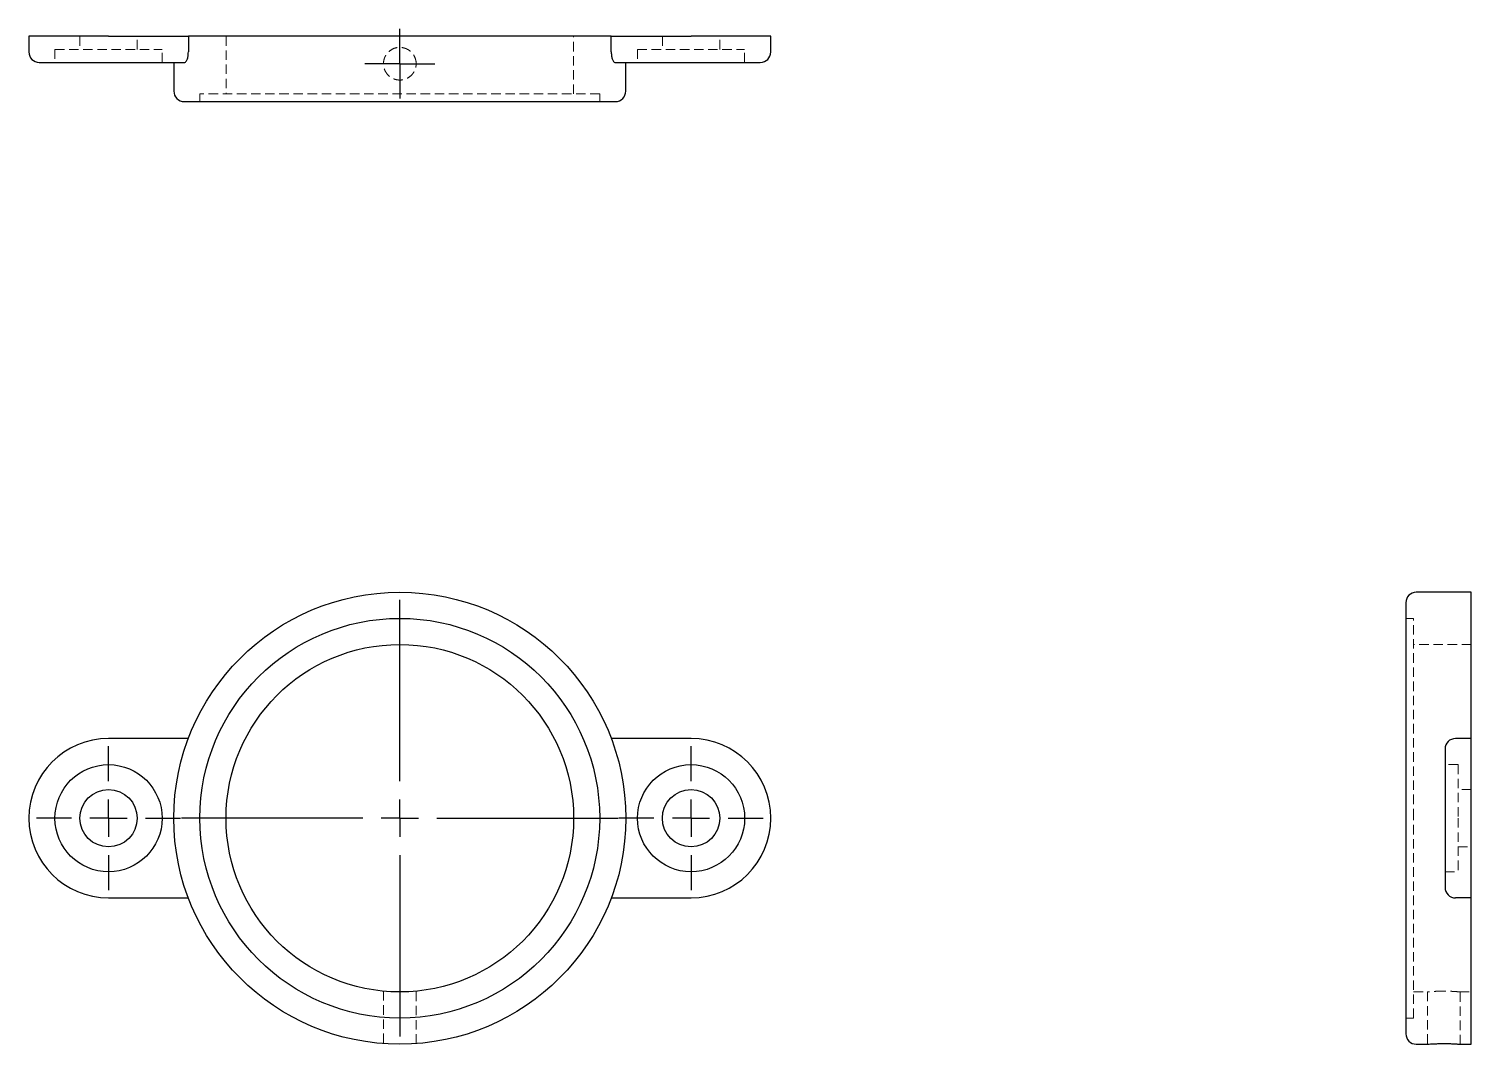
# Model space of a CAD drawing. Header units: millimetres. Extents: x 33 to 227, y 27 to 163.
import ezdxf

# ---------------------------------------------------------------- set-up
doc = ezdxf.new("R2010")
doc.units = ezdxf.units.MM
doc.linetypes.add('HIDDEN', pattern=[1.905, 1.27, -0.635])
doc.layers.add('10', color=7, linetype='Continuous')

# ---------------------------------------------------------------- blocks, each defined once
blk = doc.blocks.new('SW_CENTERMARKSYMBOL_0')
at = {"layer": '10', "color": 0}
for p, q in [((0, 5), (0, 29.44)), ((0, 0), (0, 2.5)), ((-5, 0), (-29.44, 0)), ((0, 0), (-2.5, 0)), ((0, 0), (0, -2.5)), ((0, 0), (2.5, 0)), ((5, 0), (29.44, 0)), ((0, -5), (0, -29.44))]:
    blk.add_line(p, q, dxfattribs=at)
blk = doc.blocks.new('SW_CENTERMARKSYMBOL_1')
at = {"layer": '10', "color": 0}
for p, q in [((0, 5), (0, 9.72)), ((0, 0), (0, 2.5)), ((-5, 0), (-9.72, 0)), ((0, 0), (-2.5, 0)), ((0, 0), (0, -2.5)), ((0, 0), (2.5, 0)), ((5, 0), (9.72, 0)), ((0, -5), (0, -9.72))]:
    blk.add_line(p, q, dxfattribs=at)
blk = doc.blocks.new('SW_CENTERMARKSYMBOL_2')
at = {"layer": '10', "color": 0}
for p, q in [((0, 5), (0, 9.72)), ((0, 0), (0, 2.5)), ((-5, 0), (-9.72, 0)), ((0, 0), (-2.5, 0)), ((0, 0), (0, -2.5)), ((0, 0), (2.5, 0)), ((5, 0), (9.72, 0)), ((0, -5), (0, -9.72))]:
    blk.add_line(p, q, dxfattribs=at)
blk = doc.blocks.new('SW_CENTERMARKSYMBOL_3')
at = {"layer": '10', "color": 0}
for p, q in [((0, 2.5), (0, 4.7)), ((0, 0), (0, 2.5)), ((-2.5, 0), (-4.7, 0)), ((0, 0), (-2.5, 0)), ((0, 0), (0, -2.5)), ((0, 0), (2.5, 0)), ((2.5, 0), (4.7, 0)), ((0, -2.5), (0, -4.7))]:
    blk.add_line(p, q, dxfattribs=at)

msp = doc.modelspace()

# ---------------------------------------------------------------- linework, layer by layer
at = {"color": 7, "linetype": 'Continuous', "lineweight": 25}
for p, q in [((33, 162.4), (33, 160.29)), ((43.74, 162.4), (33, 162.4)), ((43.74, 162.4), (54.5, 162.4)), ((54.5, 162.4), (54.5, 160.29)), ((111.5, 162.4), (54.5, 162.4)), ((111.5, 160.29), (111.5, 162.4)), ((111.5, 162.4), (122.26, 162.4)), ((133, 162.4), (122.26, 162.4)), ((133, 160.29), (133, 162.4)), ((34.41, 158.88), (43.74, 158.88)), ((43.74, 158.88), (54.01, 158.88)), ((52.54, 158.88), (52.54, 155.01)), ((111.99, 158.88), (122.26, 158.88)), ((113.46, 155.01), (113.46, 158.88)), ((122.26, 158.88), (131.59, 158.88)), ((53.95, 153.6), (112.05, 153.6)), ((218.6, 86.05), (218.6, 57)), ((227.4, 87.46), (220.01, 87.46)), ((227.4, 67.74), (227.4, 87.46)), ((54.5, 67.74), (43.74, 67.74)), ((122.26, 67.74), (111.5, 67.74)), ((223.88, 66.33), (223.88, 47.67)), ((227.4, 67.74), (225.29, 67.74)), ((227.4, 46.26), (227.4, 67.74)), ((218.6, 57), (218.6, 27.95)), ((43.74, 46.26), (54.5, 46.26)), ((111.5, 46.26), (122.26, 46.26)), ((227.4, 46.26), (225.29, 46.26)), ((227.4, 26.54), (227.4, 46.26)), ((220.01, 26.54), (221.53, 26.54)), ((225.88, 26.54), (227.4, 26.54))]:
    msp.add_line(p, q, dxfattribs=at)
at = {"color": 7, "linetype": 'HIDDEN', "lineweight": 18}
for p, q in [((39.87, 162.4), (39.87, 160.64)), ((47.61, 160.64), (47.61, 162.4)), ((59.58, 162.4), (59.58, 154.65)), ((106.42, 154.65), (106.42, 162.4)), ((118.39, 162.4), (118.39, 160.64)), ((126.13, 160.64), (126.13, 162.4)), ((36.52, 160.64), (50.96, 160.64)), ((36.52, 160.64), (36.52, 158.88)), ((50.96, 158.88), (50.96, 160.64)), ((115.04, 160.64), (129.48, 160.64)), ((115.04, 160.64), (115.04, 158.88)), ((129.48, 158.88), (129.48, 160.64)), ((109.94, 154.65), (56.06, 154.65)), ((56.06, 154.65), (56.06, 153.6)), ((109.94, 153.6), (109.94, 154.65)), ((219.65, 83.94), (218.6, 83.94)), ((219.65, 57), (219.65, 83.94)), ((227.4, 80.42), (219.65, 80.42)), ((225.64, 64.22), (223.88, 64.22)), ((225.64, 64.22), (225.64, 57)), ((227.4, 60.87), (225.64, 60.87)), ((219.65, 30.06), (219.65, 57)), ((225.64, 57), (225.64, 49.78)), ((225.64, 53.13), (227.4, 53.13)), ((223.88, 49.78), (225.64, 49.78)), ((80.8, 33.69), (80.8, 26.62)), ((85.2, 26.62), (85.2, 33.69)), ((219.65, 33.58), (221.53, 33.58)), ((221.5, 33.59), (221.5, 26.54)), ((225.88, 33.58), (227.4, 33.58)), ((225.9, 26.54), (225.9, 33.59)), ((218.6, 30.06), (219.65, 30.06))]:
    msp.add_line(p, q, dxfattribs=at)
at = {"color": 7, "linetype": 'Continuous', "lineweight": 25}
for centre, radius in [((83, 57), 30.46), ((83, 57), 26.94), ((83, 57), 23.42), ((43.74, 57), 7.22), ((122.26, 57), 7.22), ((43.74, 57), 3.87), ((122.26, 57), 3.87)]:
    msp.add_circle(centre, radius, dxfattribs=at)
for centre, radius, start, end in [((34.41, 160.29), 1.41, 180, 270), ((131.59, 160.29), 1.41, 270, 0), ((53.95, 155.01), 1.41, 180, 270), ((112.05, 155.01), 1.41, 270, 0), ((220.01, 86.05), 1.41, 90, 180), ((43.74, 57), 10.74, 90, 270), ((122.26, 57), 10.74, 270, 90), ((225.29, 66.33), 1.41, 90, 180), ((225.29, 47.67), 1.41, 180, 270), ((220.01, 27.95), 1.41, 180, 270)]:
    msp.add_arc(centre, radius, start, end, dxfattribs=at)
for points, knots in [([(54.01, 158.88), (54.07, 158.88), (54.12, 158.91), (54.21, 159.02), (54.24, 159.06), (54.29, 159.16), (54.32, 159.22), (54.37, 159.34), (54.39, 159.41), (54.43, 159.57), (54.44, 159.65), (54.48, 159.91), (54.5, 160.1), (54.5, 160.29)], [0, 0, 0, 0, 0.25, 0.25, 0.375, 0.375, 0.5, 0.5, 0.625, 0.625, 0.75, 0.75, 1, 1, 1, 1]), ([(111.5, 160.29), (111.5, 160.19), (111.51, 160.1), (111.52, 159.91), (111.53, 159.82), (111.57, 159.56), (111.61, 159.41), (111.71, 159.15), (111.76, 159.05), (111.87, 158.92), (111.93, 158.88), (111.99, 158.88)], [0, 0, 0, 0, 0.125, 0.125, 0.25, 0.25, 0.5, 0.5, 0.75, 0.75, 1, 1, 1, 1]), ([(221.53, 26.54), (221.52, 26.54), (221.49, 26.54), (221.7, 26.56), (222.12, 26.58), (222.74, 26.61), (223.3, 26.62), (223.63, 26.62), (223.7, 26.62)], [0, 0, 0, 0, 0.073299, 0.287357, 0.50162, 0.71637, 0.931133, 1, 1, 1, 1]), ([(223.7, 26.62), (223.95, 26.62), (224.45, 26.62), (225.11, 26.59), (225.6, 26.56), (225.88, 26.54), (225.88, 26.54), (225.88, 26.54)], [0, 0, 0, 0, 0.214456, 0.428899, 0.643694, 0.858719, 1, 1, 1, 1])]:
    msp.add_open_spline(points, degree=3, knots=knots, dxfattribs=at)
at = {"color": 7, "linetype": 'HIDDEN', "lineweight": 18}
for points, knots in [([(85.2, 158.7), (85.2, 158.56), (85.19, 158.42), (85.13, 158.13), (85.09, 157.99), (84.98, 157.73), (84.91, 157.6), (84.75, 157.36), (84.66, 157.25), (84.35, 156.95), (84.11, 156.78), (83.58, 156.56), (83.29, 156.5), (82.86, 156.5), (82.71, 156.52), (82.43, 156.57), (82.29, 156.62), (82.03, 156.73), (81.9, 156.79), (81.66, 156.95), (81.55, 157.04), (81.34, 157.25), (81.25, 157.36), (81.09, 157.6), (81.02, 157.73), (80.91, 157.99), (80.87, 158.13), (80.81, 158.41), (80.8, 158.56), (80.8, 158.85), (80.81, 158.99), (80.87, 159.27), (80.91, 159.41), (81.02, 159.68), (81.09, 159.81), (81.25, 160.05), (81.34, 160.16), (81.65, 160.46), (81.89, 160.63), (82.42, 160.85), (82.71, 160.9), (83.14, 160.91), (83.29, 160.89), (83.57, 160.83), (83.71, 160.79), (83.97, 160.68), (84.1, 160.61), (84.34, 160.45), (84.45, 160.36), (84.66, 160.16), (84.75, 160.05), (84.91, 159.81), (84.98, 159.68), (85.09, 159.41), (85.13, 159.28), (85.19, 159), (85.2, 158.85), (85.2, 158.7)], [0, 0, 0, 0, 0.03125, 0.03125, 0.0625, 0.0625, 0.09375, 0.09375, 0.125, 0.125, 0.1875, 0.1875, 0.25, 0.25, 0.28125, 0.28125, 0.3125, 0.3125, 0.34375, 0.34375, 0.375, 0.375, 0.40625, 0.40625, 0.4375, 0.4375, 0.46875, 0.46875, 0.5, 0.5, 0.53125, 0.53125, 0.5625, 0.5625, 0.59375, 0.59375, 0.625, 0.625, 0.6875, 0.6875, 0.75, 0.75, 0.78125, 0.78125, 0.8125, 0.8125, 0.84375, 0.84375, 0.875, 0.875, 0.90625, 0.90625, 0.9375, 0.9375, 0.96875, 0.96875, 1, 1, 1, 1]), ([(223.7, 33.69), (223.46, 33.69), (222.96, 33.68), (222.3, 33.65), (221.81, 33.61), (221.53, 33.59), (221.53, 33.59), (221.53, 33.59)], [0, 0, 0, 0, 0.214192, 0.428361, 0.643126, 0.858282, 1, 1, 1, 1]), ([(225.88, 33.59), (225.88, 33.59), (225.91, 33.58), (225.71, 33.6), (225.29, 33.64), (224.67, 33.67), (224.11, 33.69), (223.78, 33.69), (223.7, 33.69)], [0, 0, 0, 0, 0.072729, 0.286379, 0.50037, 0.715185, 0.930029, 1, 1, 1, 1])]:
    msp.add_open_spline(points, degree=3, knots=knots, dxfattribs=at)

# ---------------------------------------------------------------- block references
at = {"layer": '10'}
for name, p in [('SW_CENTERMARKSYMBOL_3', (83, 158.7)), ('SW_CENTERMARKSYMBOL_0', (83, 57)), ('SW_CENTERMARKSYMBOL_1', (43.74, 57)), ('SW_CENTERMARKSYMBOL_2', (122.26, 57))]:
    msp.add_blockref(name, p, dxfattribs=at)

doc.saveas('drawing.dxf')
